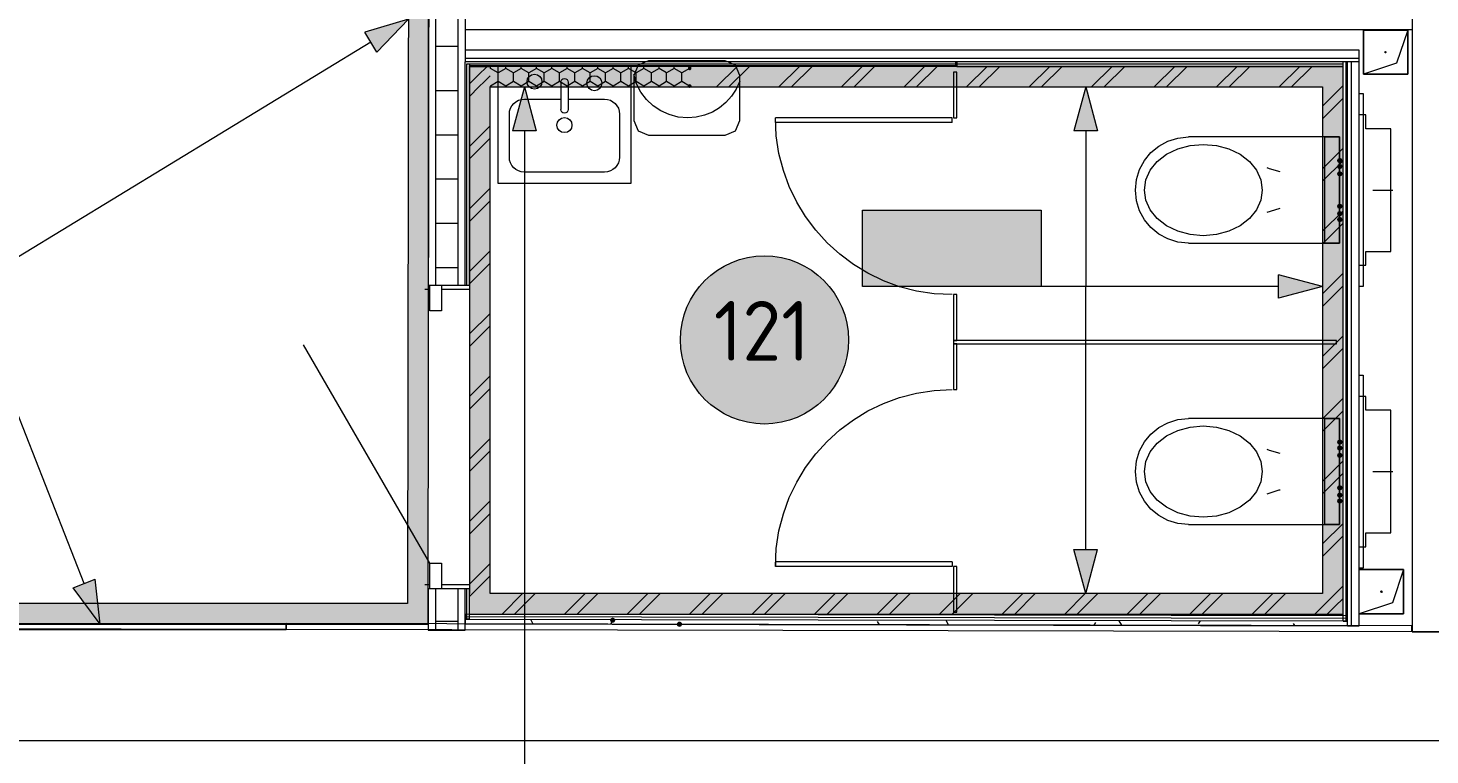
# Model space of a CAD drawing. Header units: millimetres. Extents: x -546 to 1681, y -650 to 1730.
# Drawn here: x 499.93 to 547.5, y 416.88 to 441.54 of the extents above; entities that cross this region are included whole.
import ezdxf

# ---------------------------------------------------------------- set-up
doc = ezdxf.new("R2010")
doc.units = ezdxf.units.MM

msp = doc.modelspace()

# ---------------------------------------------------------------- hatches: boundary and pattern name
at = {"true_color": 0xf1d696}
h = msp.add_hatch(color=41, dxfattribs=at)
h.dxf.hatch_style = 2
h.paths.add_polyline_path([(512.815, 422.014), (512.863, 460.423), (513.563, 460.416), (513.515, 422.014)])
at = {"true_color": 0x0077b0}
h = msp.add_hatch(color=144, dxfattribs=at)
h.dxf.hatch_style = 2
h.paths.add_polyline_path([(512.84, 441.838), (511.773, 440.72), (511.357, 441.403)])
at = {"true_color": 0xcccccc}
h = msp.add_hatch(color=254, dxfattribs=at)
h.dxf.hatch_style = 2
h.paths.add_polyline_path([(515.614, 440.241), (515.614, 439.541), (514.914, 440.241)])
h = msp.add_hatch(color=254, dxfattribs=at)
h.dxf.hatch_style = 2
h.paths.add_polyline_path([(515.614, 439.541), (514.914, 439.541), (514.914, 440.241)])
at = {"true_color": 0x96e196}
h = msp.add_hatch(color=81, dxfattribs=at)
h.dxf.hatch_style = 2
h.paths.add_polyline_path([(515.614, 439.541), (515.614, 440.241), (522.385, 440.241), (522.385, 439.541)])
h = msp.add_hatch(color=7)
h.dxf.hatch_style = 2
h.paths.add_polyline_path([(522.356, 440.112), (522.405, 440.109), (522.443, 440.141), (522.446, 440.191), (522.414, 440.229), (522.362, 440.233), (522.325, 440.201), (522.321, 440.151)])
at = {"true_color": 0xcccccc}
h = msp.add_hatch(color=254, dxfattribs=at)
h.dxf.hatch_style = 2
h.paths.add_polyline_path([(543.852, 440.241), (543.852, 439.541), (522.385, 439.541), (522.385, 440.241)])
h = msp.add_hatch(color=254, dxfattribs=at)
h.dxf.hatch_style = 2
h.paths.add_polyline_path([(543.852, 439.541), (543.852, 440.241), (544.552, 440.241)])
h = msp.add_hatch(color=254, dxfattribs=at)
h.dxf.hatch_style = 2
h.paths.add_polyline_path([(543.852, 439.541), (544.552, 440.241), (544.552, 439.541)])
h = msp.add_hatch(color=254, dxfattribs=at)
h.dxf.hatch_style = 2
h.paths.add_polyline_path([(515.614, 422.357), (514.914, 422.357), (514.914, 439.541), (515.614, 439.541)])
at = {"true_color": 0x0077b0}
h = msp.add_hatch(color=144, dxfattribs=at)
h.dxf.hatch_style = 2
h.paths.add_polyline_path([(516.774, 439.541), (517.174, 438.048), (516.374, 438.048)])
h = msp.add_hatch(color=7)
h.dxf.hatch_style = 2
h.paths.add_polyline_path([(522.431, 439.527), (522.45, 439.573), (522.431, 439.619), (522.385, 439.638), (522.339, 439.619), (522.318, 439.571), (522.337, 439.525), (522.383, 439.507)])
h = msp.add_hatch(color=144, dxfattribs=at)
h.dxf.hatch_style = 2
h.paths.add_polyline_path([(535.823, 439.541), (536.223, 438.048), (535.423, 438.048)])
at = {"true_color": 0xcccccc}
h = msp.add_hatch(color=254, dxfattribs=at)
h.dxf.hatch_style = 2
h.paths.add_polyline_path([(543.852, 439.541), (544.552, 439.541), (544.552, 422.357), (543.852, 422.357)])
h = msp.add_hatch(color=7)
h.dxf.hatch_style = 2
h.paths.add_polyline_path([(544.447, 436.954), (544.51, 436.981), (544.537, 437.044), (544.51, 437.108), (544.447, 437.134), (544.437, 437.134), (544.373, 437.108), (544.347, 437.044), (544.373, 436.981), (544.437, 436.954)])
h = msp.add_hatch(color=7)
h.dxf.hatch_style = 2
h.paths.add_polyline_path([(544.437, 436.934), (544.373, 436.908), (544.347, 436.844), (544.373, 436.781), (544.437, 436.754), (544.447, 436.754), (544.51, 436.781), (544.537, 436.844), (544.51, 436.908), (544.447, 436.934)])
h = msp.add_hatch(color=7)
h.dxf.hatch_style = 2
h.paths.add_polyline_path([(544.447, 436.504), (544.51, 436.531), (544.537, 436.594), (544.51, 436.658), (544.447, 436.684), (544.437, 436.684), (544.373, 436.658), (544.347, 436.594), (544.373, 436.531), (544.437, 436.504)])
at = {"true_color": 0xffffff}
h = msp.add_hatch(color=7, dxfattribs=at)
h.dxf.hatch_style = 2
h.paths.add_polyline_path([(528.245, 435.36), (534.305, 435.36), (534.305, 432.772), (528.245, 432.772)])
h = msp.add_hatch(color=7, dxfattribs=at)
h.dxf.hatch_style = 2
h.paths.add_polyline_path([(528.245, 435.36), (534.305, 435.36), (534.305, 432.772), (528.245, 432.772)])
h = msp.add_hatch(color=7, dxfattribs=at)
h.dxf.hatch_style = 2
h.paths.add_polyline_path([(528.245, 435.36), (534.305, 435.36), (534.305, 432.772), (528.245, 432.772)])
at = {"true_color": 0x0077b0}
h = msp.add_hatch(color=144, dxfattribs=at)
h.dxf.hatch_style = 2
h.paths.add_polyline_path([(528.546, 435.38), (529.556, 435.38), (529.63, 435.354), (529.655, 435.278), (529.655, 433.461), (529.63, 433.386), (529.556, 433.362), (529.48, 433.386), (529.454, 433.461), (529.454, 435.177), (528.647, 435.177), (528.647, 433.461), (528.622, 433.386), (528.546, 433.362), (528.469, 433.386), (528.444, 433.461), (528.444, 435.278), (528.469, 435.354)])
h = msp.add_hatch(color=144, dxfattribs=at)
h.dxf.hatch_style = 2
h.paths.add_polyline_path([(528.546, 435.38), (529.556, 435.38), (529.63, 435.354), (529.655, 435.278), (529.655, 433.461), (529.63, 433.386), (529.556, 433.362), (529.48, 433.386), (529.454, 433.461), (529.454, 435.177), (528.647, 435.177), (528.647, 433.461), (528.622, 433.386), (528.546, 433.362), (528.469, 433.386), (528.444, 433.461), (528.444, 435.278), (528.469, 435.354)])
h = msp.add_hatch(color=144, dxfattribs=at)
h.dxf.hatch_style = 2
h.paths.add_polyline_path([(528.546, 435.38), (529.556, 435.38), (529.63, 435.354), (529.655, 435.278), (529.655, 433.461), (529.63, 433.386), (529.556, 433.362), (529.48, 433.386), (529.454, 433.461), (529.454, 435.177), (528.647, 435.177), (528.647, 433.461), (528.622, 433.386), (528.546, 433.362), (528.469, 433.386), (528.444, 433.461), (528.444, 435.278), (528.469, 435.354)])
h = msp.add_hatch(color=144, dxfattribs=at)
h.dxf.hatch_style = 2
h.paths.add_polyline_path([(530.059, 433.461), (530.059, 435.278), (530.085, 435.354), (530.161, 435.38), (530.237, 435.354), (530.262, 435.278), (530.262, 434.572), (531.069, 434.572), (531.069, 435.278), (531.095, 435.354), (531.171, 435.38), (531.245, 435.354), (531.27, 435.278), (531.27, 433.461), (531.245, 433.386), (531.171, 433.362), (531.095, 433.386), (531.069, 433.461), (531.069, 434.37), (530.262, 434.37), (530.262, 433.461), (530.237, 433.386), (530.161, 433.362), (530.085, 433.386)])
h = msp.add_hatch(color=144, dxfattribs=at)
h.dxf.hatch_style = 2
h.paths.add_polyline_path([(530.059, 433.461), (530.059, 435.278), (530.085, 435.354), (530.161, 435.38), (530.237, 435.354), (530.262, 435.278), (530.262, 434.572), (531.069, 434.572), (531.069, 435.278), (531.095, 435.354), (531.171, 435.38), (531.245, 435.354), (531.27, 435.278), (531.27, 433.461), (531.245, 433.386), (531.171, 433.362), (531.095, 433.386), (531.069, 433.461), (531.069, 434.37), (530.262, 434.37), (530.262, 433.461), (530.237, 433.386), (530.161, 433.362), (530.085, 433.386)])
h = msp.add_hatch(color=144, dxfattribs=at)
h.dxf.hatch_style = 2
h.paths.add_polyline_path([(530.059, 433.461), (530.059, 435.278), (530.085, 435.354), (530.161, 435.38), (530.237, 435.354), (530.262, 435.278), (530.262, 434.572), (531.069, 434.572), (531.069, 435.278), (531.095, 435.354), (531.171, 435.38), (531.245, 435.354), (531.27, 435.278), (531.27, 433.461), (531.245, 433.386), (531.171, 433.362), (531.095, 433.386), (531.069, 433.461), (531.069, 434.37), (530.262, 434.37), (530.262, 433.461), (530.237, 433.386), (530.161, 433.362), (530.085, 433.386)])
h = msp.add_hatch(color=144, dxfattribs=at)
h.dxf.hatch_style = 2
h.paths.add_polyline_path([(533.595, 435.38), (533.695, 435.371), (533.788, 435.344), (533.874, 435.298), (533.95, 435.233), (534.015, 435.155), (534.062, 435.07), (534.09, 434.976), (534.099, 434.874), (534.076, 434.73), (534.007, 434.584), (533.372, 433.563), (533.998, 433.563), (534.074, 433.537), (534.099, 433.461), (534.074, 433.386), (533.998, 433.362), (533.191, 433.362), (533.115, 433.386), (533.09, 433.461), (533.106, 433.52), (533.846, 434.708), (533.884, 434.79), (533.897, 434.874), (533.875, 434.991), (533.809, 435.089), (533.711, 435.155), (533.595, 435.177), (533.51, 435.161), (533.429, 435.113), (533.352, 435.034), (533.279, 434.922), (533.242, 434.887), (533.191, 434.874), (533.115, 434.9), (533.09, 434.976), (533.098, 435.016), (533.2, 435.175), (533.316, 435.289), (533.448, 435.357)])
h = msp.add_hatch(color=144, dxfattribs=at)
h.dxf.hatch_style = 2
h.paths.add_polyline_path([(533.595, 435.38), (533.695, 435.371), (533.788, 435.344), (533.874, 435.298), (533.95, 435.233), (534.015, 435.155), (534.062, 435.07), (534.09, 434.976), (534.099, 434.874), (534.076, 434.73), (534.007, 434.584), (533.372, 433.563), (533.998, 433.563), (534.074, 433.537), (534.099, 433.461), (534.074, 433.386), (533.998, 433.362), (533.191, 433.362), (533.115, 433.386), (533.09, 433.461), (533.106, 433.52), (533.846, 434.708), (533.884, 434.79), (533.897, 434.874), (533.875, 434.991), (533.809, 435.089), (533.711, 435.155), (533.595, 435.177), (533.51, 435.161), (533.429, 435.113), (533.352, 435.034), (533.279, 434.922), (533.242, 434.887), (533.191, 434.874), (533.115, 434.9), (533.09, 434.976), (533.098, 435.016), (533.2, 435.175), (533.316, 435.289), (533.448, 435.357)])
h = msp.add_hatch(color=144, dxfattribs=at)
h.dxf.hatch_style = 2
h.paths.add_polyline_path([(533.595, 435.38), (533.695, 435.371), (533.788, 435.344), (533.874, 435.298), (533.95, 435.233), (534.015, 435.155), (534.062, 435.07), (534.09, 434.976), (534.099, 434.874), (534.076, 434.73), (534.007, 434.584), (533.372, 433.563), (533.998, 433.563), (534.074, 433.537), (534.099, 433.461), (534.074, 433.386), (533.998, 433.362), (533.191, 433.362), (533.115, 433.386), (533.09, 433.461), (533.106, 433.52), (533.846, 434.708), (533.884, 434.79), (533.897, 434.874), (533.875, 434.991), (533.809, 435.089), (533.711, 435.155), (533.595, 435.177), (533.51, 435.161), (533.429, 435.113), (533.352, 435.034), (533.279, 434.922), (533.242, 434.887), (533.191, 434.874), (533.115, 434.9), (533.09, 434.976), (533.098, 435.016), (533.2, 435.175), (533.316, 435.289), (533.448, 435.357)])
h = msp.add_hatch(color=7)
h.dxf.hatch_style = 2
h.paths.add_polyline_path([(544.437, 435.584), (544.373, 435.558), (544.347, 435.494), (544.373, 435.431), (544.437, 435.404), (544.447, 435.404), (544.51, 435.431), (544.537, 435.494), (544.51, 435.558), (544.447, 435.584)])
h = msp.add_hatch(color=7)
h.dxf.hatch_style = 2
h.paths.add_polyline_path([(544.447, 435.154), (544.51, 435.181), (544.537, 435.244), (544.51, 435.308), (544.447, 435.334), (544.437, 435.334), (544.373, 435.308), (544.347, 435.244), (544.373, 435.181), (544.437, 435.154)])
h = msp.add_hatch(color=7)
h.dxf.hatch_style = 2
h.paths.add_polyline_path([(544.437, 435.134), (544.373, 435.108), (544.347, 435.044), (544.373, 434.981), (544.437, 434.954), (544.447, 434.954), (544.51, 434.981), (544.537, 435.044), (544.51, 435.108), (544.447, 435.134)])
h = msp.add_hatch(color=144, dxfattribs=at)
h.dxf.hatch_style = 2
h.paths.add_polyline_path([(532.583, 433.864), (531.776, 433.864), (531.7, 433.89), (531.675, 433.966), (531.7, 434.042), (531.776, 434.067), (532.583, 434.067), (532.659, 434.042), (532.685, 433.966), (532.659, 433.89)])
h = msp.add_hatch(color=144, dxfattribs=at)
h.dxf.hatch_style = 2
h.paths.add_polyline_path([(532.583, 433.864), (531.776, 433.864), (531.7, 433.89), (531.675, 433.966), (531.7, 434.042), (531.776, 434.067), (532.583, 434.067), (532.659, 434.042), (532.685, 433.966), (532.659, 433.89)])
h = msp.add_hatch(color=144, dxfattribs=at)
h.dxf.hatch_style = 2
h.paths.add_polyline_path([(532.583, 433.864), (531.776, 433.864), (531.7, 433.89), (531.675, 433.966), (531.7, 434.042), (531.776, 434.067), (532.583, 434.067), (532.659, 434.042), (532.685, 433.966), (532.659, 433.89)])
at = {"true_color": 0xffffff}
h = msp.add_hatch(color=7, dxfattribs=at)
edge = h.paths.add_edge_path()
edge.add_arc((524.919, 430.959), 2.852, 0, 360)
at = {"true_color": 0x0077b0}
h = msp.add_hatch(color=144, dxfattribs=at)
h.dxf.hatch_style = 2
h.paths.add_polyline_path([(543.852, 432.772), (542.359, 432.372), (542.359, 433.172)])
h = msp.add_hatch(color=7)
h.dxf.hatch_style = 2
h.paths.add_polyline_path([(544.447, 427.404), (544.51, 427.431), (544.537, 427.494), (544.51, 427.558), (544.447, 427.584), (544.437, 427.584), (544.373, 427.558), (544.347, 427.494), (544.373, 427.431), (544.437, 427.404)])
h = msp.add_hatch(color=7)
h.dxf.hatch_style = 2
h.paths.add_polyline_path([(544.437, 427.384), (544.373, 427.358), (544.347, 427.294), (544.373, 427.231), (544.437, 427.204), (544.447, 427.204), (544.51, 427.231), (544.537, 427.294), (544.51, 427.358), (544.447, 427.384)])
h = msp.add_hatch(color=7)
h.dxf.hatch_style = 2
h.paths.add_polyline_path([(544.447, 426.954), (544.51, 426.981), (544.537, 427.044), (544.51, 427.108), (544.447, 427.134), (544.437, 427.134), (544.373, 427.108), (544.347, 427.044), (544.373, 426.981), (544.437, 426.954)])
h = msp.add_hatch(color=7)
h.dxf.hatch_style = 2
h.paths.add_polyline_path([(544.437, 426.034), (544.373, 426.008), (544.347, 425.944), (544.373, 425.881), (544.437, 425.854), (544.447, 425.854), (544.51, 425.881), (544.537, 425.944), (544.51, 426.008), (544.447, 426.034)])
h = msp.add_hatch(color=7)
h.dxf.hatch_style = 2
h.paths.add_polyline_path([(544.447, 425.604), (544.51, 425.631), (544.537, 425.694), (544.51, 425.758), (544.447, 425.784), (544.437, 425.784), (544.373, 425.758), (544.347, 425.694), (544.373, 425.631), (544.437, 425.604)])
h = msp.add_hatch(color=7)
h.dxf.hatch_style = 2
h.paths.add_polyline_path([(544.437, 425.584), (544.373, 425.558), (544.347, 425.494), (544.373, 425.431), (544.437, 425.404), (544.447, 425.404), (544.51, 425.431), (544.537, 425.494), (544.51, 425.558), (544.447, 425.584)])
h = msp.add_hatch(color=144, dxfattribs=at)
h.dxf.hatch_style = 2
h.paths.add_polyline_path([(535.823, 422.357), (535.423, 423.85), (536.223, 423.85)])
h = msp.add_hatch(color=144, dxfattribs=at)
h.dxf.hatch_style = 2
h.paths.add_polyline_path([(502.381, 421.314), (501.462, 422.556), (502.207, 422.849)])
at = {"true_color": 0xf1d696}
h = msp.add_hatch(color=41, dxfattribs=at)
h.dxf.hatch_style = 2
h.paths.add_polyline_path([(512.815, 422.014), (512.814, 421.314), (467.664, 421.314), (467.664, 422.014)])
h = msp.add_hatch(color=41, dxfattribs=at)
h.dxf.hatch_style = 2
h.paths.add_polyline_path([(512.814, 421.314), (512.815, 422.014), (513.513, 421.315)])
h = msp.add_hatch(color=41, dxfattribs=at)
h.dxf.hatch_style = 2
h.paths.add_polyline_path([(513.515, 422.014), (513.514, 421.314), (512.815, 422.014)])
at = {"true_color": 0xcccccc}
h = msp.add_hatch(color=254, dxfattribs=at)
h.dxf.hatch_style = 2
h.paths.add_polyline_path([(514.914, 422.357), (515.614, 422.357), (514.914, 421.658)])
h = msp.add_hatch(color=254, dxfattribs=at)
h.dxf.hatch_style = 2
h.paths.add_polyline_path([(515.614, 422.357), (515.614, 421.658), (514.914, 421.658)])
h = msp.add_hatch(color=254, dxfattribs=at)
h.dxf.hatch_style = 2
h.paths.add_polyline_path([(543.852, 422.357), (543.852, 421.658), (515.614, 421.658), (515.614, 422.357)])
h = msp.add_hatch(color=254, dxfattribs=at)
h.dxf.hatch_style = 2
h.paths.add_polyline_path([(543.852, 422.357), (544.552, 422.357), (544.552, 421.658)])
h = msp.add_hatch(color=254, dxfattribs=at)
h.dxf.hatch_style = 2
h.paths.add_polyline_path([(543.852, 421.658), (543.852, 422.357), (544.552, 421.658)])
h = msp.add_hatch(color=7)
h.dxf.hatch_style = 2
h.paths.add_polyline_path([(519.771, 421.542), (519.707, 421.516), (519.681, 421.452), (519.707, 421.389), (519.771, 421.362), (519.834, 421.389), (519.861, 421.452), (519.834, 421.516)])
h = msp.add_hatch(color=7)
h.dxf.hatch_style = 2
h.paths.add_polyline_path([(522.039, 421.406), (521.975, 421.38), (521.949, 421.316), (521.975, 421.253), (522.039, 421.226), (522.102, 421.253), (522.129, 421.316), (522.102, 421.38)])
h = msp.add_hatch(color=7)
h.dxf.hatch_style = 2
h.paths.add_polyline_path([(522.124, 421.288), (522.119, 421.357), (522.067, 421.402), (521.999, 421.397), (521.953, 421.345), (521.957, 421.273), (522.009, 421.228), (522.078, 421.233)])

# ---------------------------------------------------------------- linework, layer by layer
at = {"color": 7, "lineweight": 0}
for points in [[(546.902, 461.666), (546.902, 421.062)], [(513.515, 422.014), (513.564, 461.116)], [(512.863, 460.423), (512.815, 422.014)], [(513.514, 450.966), (513.514, 432.816)], [(513.764, 450.966), (513.764, 432.816)], [(514.514, 450.966), (514.514, 432.816)], [(514.764, 441.981), (514.764, 440.391)], [(514.764, 441.491), (546.902, 441.491)], [(545.246, 439.97), (545.246, 441.47)], [(545.246, 441.47), (546.746, 441.47)], [(546.746, 441.47), (545.246, 441.47)], [(545.246, 441.47), (545.246, 439.97)], [(546.746, 441.47), (546.371, 440.345)], [(546.746, 441.47), (546.746, 439.97)], [(546.746, 439.97), (546.746, 441.47)], [(513.764, 440.921), (514.514, 440.921)], [(545.102, 440.791), (514.764, 440.791)], [(514.764, 440.521), (545.102, 440.521)], [(545.102, 421.266), (545.102, 440.791)], [(545.971, 440.72), (545.996, 440.745), (546.021, 440.72)], [(545.971, 440.72), (545.984, 440.741)], [(546.021, 440.72), (545.996, 440.695), (545.971, 440.72)], [(546.021, 440.713), (545.996, 440.695), (545.984, 440.698)], [(545.996, 440.745), (546.021, 440.726)], [(514.764, 432.816), (514.764, 440.391)], [(545.102, 440.391), (514.764, 440.391)], [(514.824, 432.816), (514.824, 440.331)], [(514.824, 440.331), (531.414, 440.331)], [(514.914, 440.331), (514.914, 440.271)], [(514.914, 432.816), (514.914, 440.271)], [(514.914, 440.271), (531.414, 440.271)], [(514.914, 440.241), (515.614, 440.241)], [(514.914, 440.241), (514.914, 422.357)], [(515.211, 439.944), (515.508, 440.241)], [(522.385, 440.241), (515.614, 440.241)], [(515.628, 440.171), (515.614, 440.163)], [(515.628, 440.171), (515.628, 440.241)], [(515.888, 440.021), (515.628, 440.171)], [(515.885, 436.271), (515.885, 440.271)], [(515.885, 440.271), (520.385, 440.271)], [(515.885, 436.271), (515.885, 440.271)], [(515.885, 440.271), (520.385, 440.271)], [(516.147, 440.171), (515.888, 440.021)], [(515.888, 439.721), (515.888, 440.021)], [(516.147, 440.171), (516.147, 440.241)], [(516.407, 440.021), (516.147, 440.171)], [(516.667, 440.171), (516.407, 440.021)], [(516.407, 439.721), (516.407, 440.021)], [(516.667, 440.171), (516.667, 440.241)], [(516.927, 440.021), (516.667, 440.171)], [(517.187, 440.171), (516.927, 440.021)], [(516.927, 439.721), (516.927, 440.021)], [(517.187, 440.171), (517.187, 440.241)], [(517.446, 440.021), (517.187, 440.171)], [(517.706, 440.171), (517.446, 440.021)], [(517.446, 439.721), (517.446, 440.021)], [(517.706, 440.171), (517.706, 440.241)], [(517.966, 440.021), (517.706, 440.171)], [(518.226, 440.171), (517.966, 440.021)], [(517.966, 439.721), (517.966, 440.021)], [(518.226, 440.171), (518.226, 440.241)], [(518.486, 440.021), (518.226, 440.171)], [(518.746, 440.171), (518.486, 440.021)], [(518.486, 439.721), (518.486, 440.021)], [(518.746, 440.171), (518.746, 440.241)], [(519.005, 440.021), (518.746, 440.171)], [(519.265, 440.171), (519.005, 440.021)], [(519.005, 439.721), (519.005, 440.021)], [(519.265, 440.171), (519.265, 440.241)], [(519.525, 440.021), (519.265, 440.171)], [(519.785, 440.171), (519.525, 440.021)], [(519.525, 439.721), (519.525, 440.021)], [(519.785, 440.171), (519.785, 440.241)], [(520.045, 440.021), (519.785, 440.171)], [(520.304, 440.171), (520.045, 440.021)], [(520.045, 439.721), (520.045, 440.021)], [(520.304, 440.171), (520.304, 440.241)], [(520.564, 440.021), (520.304, 440.171)], [(520.385, 440.271), (520.385, 436.271)], [(520.385, 440.271), (520.385, 436.271)], [(520.824, 440.171), (520.564, 440.021)], [(520.564, 439.721), (520.564, 440.021)], [(520.824, 440.171), (520.824, 440.241)], [(521.084, 440.021), (520.824, 440.171)], [(521.344, 440.171), (521.084, 440.021)], [(521.084, 439.721), (521.084, 440.021)], [(521.344, 440.171), (521.344, 440.241)], [(521.603, 440.021), (521.344, 440.171)], [(521.863, 440.171), (521.603, 440.021)], [(521.603, 439.721), (521.603, 440.021)], [(521.863, 440.171), (521.863, 440.241)], [(522.123, 440.021), (521.863, 440.171)], [(522.383, 440.171), (522.123, 440.021)], [(522.123, 439.721), (522.123, 440.021)], [(543.852, 440.241), (522.385, 440.241)], [(523.293, 439.541), (523.993, 440.241)], [(523.717, 439.541), (524.417, 440.241)], [(525.414, 439.541), (526.114, 440.241)], [(525.838, 439.541), (526.538, 440.241)], [(527.535, 439.541), (528.235, 440.241)], [(527.96, 439.541), (528.66, 440.241)], [(529.657, 439.541), (530.357, 440.241)], [(530.081, 439.541), (530.781, 440.241)], [(531.332, 440.046), (531.332, 438.496)], [(531.452, 440.046), (531.332, 440.046)], [(531.414, 440.271), (531.414, 440.391)], [(531.452, 440.391), (531.452, 440.241)], [(531.452, 440.331), (544.552, 440.331)], [(531.452, 440.241), (544.552, 440.241)], [(531.452, 438.496), (531.452, 440.046)], [(531.778, 439.541), (532.478, 440.241)], [(532.202, 439.541), (532.902, 440.241)], [(533.899, 439.541), (534.599, 440.241)], [(534.324, 439.541), (535.024, 440.241)], [(536.021, 439.541), (536.721, 440.241)], [(536.445, 439.541), (537.145, 440.241)], [(538.142, 439.541), (538.842, 440.241)], [(538.566, 439.541), (539.266, 440.241)], [(540.263, 439.541), (540.963, 440.241)], [(540.688, 439.541), (541.388, 440.241)], [(542.385, 439.541), (543.085, 440.241)], [(542.809, 439.541), (543.509, 440.241)], [(544.552, 440.241), (543.852, 440.241)], [(544.552, 421.417), (544.552, 440.391)], [(544.552, 422.357), (544.552, 440.241)], [(544.642, 440.391), (544.642, 421.417)], [(544.702, 421.266), (544.702, 440.391)], [(544.832, 440.391), (544.832, 421.266)], [(546.371, 440.345), (545.246, 439.97)], [(514.914, 439.648), (515.211, 439.944)], [(514.914, 439.223), (515.232, 439.541)], [(515.232, 439.541), (515.423, 439.732)], [(515.423, 439.732), (515.614, 439.923)], [(515.628, 439.571), (515.614, 439.579)], [(515.614, 422.357), (515.614, 439.541)], [(515.614, 439.541), (522.385, 439.541)], [(515.888, 439.721), (515.628, 439.571)], [(515.628, 439.541), (515.628, 439.571)], [(516.147, 439.571), (515.888, 439.721)], [(516.407, 439.721), (516.147, 439.571)], [(516.147, 439.541), (516.147, 439.571)], [(516.667, 439.571), (516.407, 439.721)], [(516.927, 439.721), (516.667, 439.571)], [(516.667, 439.541), (516.667, 439.571)], [(516.865, 439.72), (516.885, 439.82), (516.939, 439.9), (517.02, 439.955), (517.119, 439.974), (517.218, 439.955), (517.298, 439.9), (517.353, 439.82), (517.373, 439.72)], [(517.373, 439.72), (517.353, 439.622), (517.298, 439.541), (517.218, 439.486), (517.119, 439.466), (517.02, 439.486), (516.939, 439.541), (516.885, 439.622), (516.865, 439.72)], [(517.187, 439.571), (516.927, 439.721)], [(517.446, 439.721), (517.187, 439.571)], [(517.187, 439.541), (517.187, 439.571)], [(517.706, 439.571), (517.446, 439.721)], [(517.966, 439.721), (517.706, 439.571)], [(517.706, 439.541), (517.706, 439.571)], [(518.226, 439.571), (517.966, 439.721)], [(518.008, 439.699), (518.018, 439.749), (518.045, 439.789), (518.085, 439.816), (518.135, 439.826), (518.184, 439.816), (518.225, 439.789), (518.252, 439.749), (518.262, 439.699)], [(518.008, 439.699), (518.008, 438.779)], [(518.486, 439.721), (518.226, 439.571)], [(518.226, 439.541), (518.226, 439.571)], [(518.262, 439.699), (518.262, 438.779)], [(518.746, 439.571), (518.486, 439.721)], [(519.005, 439.721), (518.746, 439.571)], [(518.746, 439.541), (518.746, 439.571)], [(518.897, 439.669), (518.917, 439.768), (518.971, 439.849), (519.052, 439.903), (519.151, 439.923), (519.25, 439.903), (519.33, 439.849), (519.385, 439.768), (519.405, 439.669)], [(519.405, 439.669), (519.385, 439.57), (519.33, 439.49), (519.25, 439.435), (519.151, 439.415), (519.052, 439.435), (518.971, 439.49), (518.917, 439.57), (518.897, 439.669)], [(519.265, 439.571), (519.005, 439.721)], [(519.525, 439.721), (519.265, 439.571)], [(519.265, 439.541), (519.265, 439.571)], [(519.785, 439.571), (519.525, 439.721)], [(520.045, 439.721), (519.785, 439.571)], [(519.785, 439.541), (519.785, 439.571)], [(520.304, 439.571), (520.045, 439.721)], [(520.564, 439.721), (520.304, 439.571)], [(520.304, 439.541), (520.304, 439.571)], [(520.824, 439.571), (520.564, 439.721)], [(521.084, 439.721), (520.824, 439.571)], [(520.824, 439.541), (520.824, 439.571)], [(521.344, 439.571), (521.084, 439.721)], [(521.603, 439.721), (521.344, 439.571)], [(521.344, 439.541), (521.344, 439.571)], [(521.863, 439.571), (521.603, 439.721)], [(522.123, 439.721), (521.863, 439.571)], [(521.863, 439.541), (521.863, 439.571)], [(522.383, 439.571), (522.123, 439.721)], [(522.385, 439.541), (543.852, 439.541)], [(543.852, 438.887), (544.506, 439.541)], [(543.852, 439.541), (543.852, 422.357)], [(544.506, 439.541), (544.552, 439.587)], [(546.746, 439.97), (545.246, 439.97)], [(545.246, 439.97), (546.746, 439.97)], [(513.764, 439.421), (514.514, 439.421)], [(516.266, 438.62), (516.276, 438.723), (516.306, 438.818), (516.352, 438.904), (516.414, 438.979), (516.49, 439.042), (516.576, 439.088), (516.671, 439.118), (516.774, 439.128)], [(516.774, 439.128), (518.008, 439.128)], [(518.262, 439.128), (519.496, 439.128)], [(519.496, 439.128), (519.598, 439.118), (519.694, 439.088), (519.78, 439.042), (519.855, 438.979), (519.917, 438.904), (519.964, 438.818), (519.993, 438.723), (520.004, 438.62)], [(543.852, 438.463), (544.552, 439.163)], [(545.102, 439.319), (545.237, 439.319)], [(545.237, 439.319), (545.237, 432.769)], [(516.266, 437.16), (516.266, 438.62)], [(518.262, 438.779), (518.252, 438.73), (518.225, 438.69), (518.184, 438.662), (518.135, 438.652), (518.085, 438.662), (518.045, 438.69), (518.018, 438.73), (518.008, 438.779)], [(520.004, 438.62), (520.004, 437.16)], [(545.327, 438.594), (545.102, 438.594)], [(545.327, 438.124), (545.327, 438.594)], [(514.914, 437.526), (515.614, 438.226)], [(517.881, 438.247), (517.901, 438.347), (517.955, 438.427), (518.036, 438.482), (518.135, 438.501), (518.234, 438.482), (518.314, 438.427), (518.369, 438.347), (518.389, 438.247)], [(518.389, 438.247), (518.369, 438.149), (518.314, 438.068), (518.234, 438.013), (518.135, 437.993), (518.036, 438.013), (517.955, 438.068), (517.901, 438.149), (517.881, 438.247)], [(531.292, 432.496), (530.678, 432.527), (530.083, 432.618), (529.508, 432.766), (528.957, 432.968), (528.432, 433.221), (527.937, 433.521), (527.476, 433.866), (527.049, 434.254), (526.662, 434.68), (526.317, 435.142), (526.016, 435.636), (525.763, 436.161), (525.562, 436.712), (525.414, 437.287), (525.323, 437.883), (525.292, 438.496)], [(525.292, 438.336), (525.292, 438.496)], [(531.292, 438.496), (525.292, 438.496)], [(531.292, 438.336), (525.292, 438.336)], [(531.292, 438.336), (531.292, 438.496)], [(531.332, 438.496), (531.452, 438.496)], [(546.177, 438.124), (545.327, 438.124)], [(546.177, 433.964), (546.177, 438.124)], [(513.764, 437.921), (514.514, 437.921)], [(514.914, 437.102), (515.614, 437.802)], [(539.306, 434.244), (538.943, 434.281), (538.605, 434.386), (538.299, 434.552), (538.033, 434.772), (537.813, 435.038), (537.647, 435.344), (537.542, 435.682), (537.506, 436.044), (537.542, 436.407), (537.647, 436.745), (537.813, 437.051), (538.033, 437.317), (538.299, 437.537), (538.605, 437.703), (538.943, 437.808), (539.306, 437.844)], [(544.437, 437.844), (539.306, 437.844)], [(543.937, 434.244), (543.937, 437.844)], [(543.937, 437.844), (544.437, 437.844)], [(544.437, 434.244), (544.437, 437.844)], [(544.437, 437.844), (544.437, 434.244)], [(516.774, 436.652), (516.671, 436.663), (516.576, 436.692), (516.49, 436.739), (516.414, 436.801), (516.352, 436.876), (516.306, 436.963), (516.276, 437.058), (516.266, 437.16)], [(520.004, 437.16), (519.993, 437.058), (519.964, 436.963), (519.917, 436.876), (519.855, 436.801), (519.78, 436.739), (519.694, 436.692), (519.598, 436.663), (519.496, 436.652)], [(538.249, 437.01), (538.565, 437.256)], [(538.565, 437.256), (538.944, 437.44)], [(538.944, 437.44), (539.367, 437.555)], [(539.367, 437.555), (539.812, 437.594)], [(539.812, 437.594), (540.257, 437.555)], [(540.257, 437.555), (540.68, 437.44)], [(540.68, 437.44), (541.059, 437.256)], [(541.059, 437.256), (541.376, 437.01)], [(543.852, 436.766), (544.552, 437.466)], [(537.862, 436.389), (538.01, 436.716)], [(538.01, 436.716), (538.249, 437.01)], [(541.376, 437.01), (541.614, 436.716)], [(541.614, 436.716), (541.762, 436.389)], [(542.061, 436.761), (541.975, 436.794)], [(542.415, 436.661), (542.061, 436.761)], [(543.852, 436.341), (544.552, 437.041)], [(544.447, 436.844), (544.447, 437.044)], [(544.447, 436.844), (544.447, 437.044)], [(513.764, 436.421), (514.514, 436.421)], [(520.385, 436.271), (515.885, 436.271)], [(520.385, 436.271), (515.885, 436.271)], [(519.496, 436.652), (516.774, 436.652)], [(537.812, 436.044), (537.862, 436.389)], [(541.762, 436.389), (541.812, 436.044)], [(544.447, 435.494), (544.447, 436.594)], [(544.447, 436.575), (544.447, 436.594)], [(514.914, 435.405), (515.614, 436.105)], [(537.862, 435.699), (537.812, 436.044)], [(541.812, 436.044), (541.762, 435.699)], [(545.56, 436.044), (546.24, 436.044)], [(514.914, 434.981), (515.614, 435.681)], [(538.01, 435.371), (537.862, 435.699)], [(538.249, 435.077), (538.01, 435.371)], [(541.614, 435.371), (541.376, 435.077)], [(541.762, 435.699), (541.614, 435.371)], [(541.975, 435.294), (542.389, 435.421)], [(542.389, 435.421), (542.415, 435.427)], [(543.852, 434.644), (544.552, 435.344)], [(544.447, 435.494), (544.447, 435.513)], [(544.447, 435.044), (544.447, 435.244)], [(544.447, 435.044), (544.447, 435.244)], [(513.764, 434.921), (514.514, 434.921)], [(538.565, 434.832), (538.249, 435.077)], [(538.944, 434.647), (538.565, 434.832)], [(541.059, 434.832), (540.68, 434.647)], [(541.376, 435.077), (541.059, 434.832)], [(543.852, 434.22), (544.552, 434.92)], [(539.367, 434.533), (538.944, 434.647)], [(539.812, 434.494), (539.367, 434.533)], [(540.257, 434.533), (539.812, 434.494)], [(540.68, 434.647), (540.257, 434.533)], [(514.914, 433.284), (515.614, 433.984)], [(539.306, 434.244), (544.437, 434.244)], [(544.437, 434.244), (543.937, 434.244)], [(545.327, 433.964), (546.177, 433.964)], [(545.327, 433.494), (545.327, 433.964)], [(513.764, 433.421), (514.514, 433.421)], [(514.914, 432.859), (515.614, 433.559)], [(522.067, 430.959), (522.082, 431.251), (522.125, 431.534), (522.195, 431.807), (522.291, 432.07), (522.411, 432.319), (522.554, 432.554), (522.718, 432.774), (522.902, 432.976), (523.105, 433.16), (523.324, 433.324), (523.559, 433.467), (523.809, 433.587), (524.071, 433.683), (524.344, 433.753), (524.627, 433.797), (524.919, 433.811), (525.21, 433.797), (525.494, 433.753), (525.767, 433.683), (526.029, 433.587), (526.278, 433.467), (526.513, 433.324), (526.733, 433.16), (526.935, 432.976), (527.12, 432.774), (527.284, 432.554), (527.427, 432.319), (527.547, 432.07), (527.643, 431.807), (527.713, 431.534), (527.756, 431.251), (527.771, 430.959)], [(545.102, 433.494), (545.327, 433.494)], [(543.852, 432.523), (544.552, 433.223)], [(513.564, 432.666), (513.394, 432.666)], [(513.514, 432.816), (513.564, 432.816)], [(513.564, 431.946), (513.564, 432.816)], [(513.564, 432.816), (513.964, 432.816)], [(513.964, 432.816), (514.914, 432.816)], [(513.964, 432.816), (513.964, 431.946)], [(514.914, 432.666), (513.964, 432.666)], [(514.914, 432.816), (514.914, 432.666)], [(531.332, 432.496), (531.332, 430.946)], [(531.452, 432.496), (531.332, 432.496)], [(531.452, 430.946), (531.452, 432.496)], [(543.852, 432.099), (544.552, 432.799)], [(545.237, 432.769), (545.102, 432.769)], [(513.964, 431.946), (513.564, 431.946)], [(514.914, 431.162), (515.614, 431.862)], [(514.914, 430.738), (515.614, 431.438)], [(543.852, 430.402), (544.552, 431.102)], [(513.564, 423.386), (509.284, 430.799)], [(527.771, 430.959), (527.756, 430.668), (527.713, 430.385), (527.643, 430.111), (527.547, 429.849), (527.427, 429.6), (527.284, 429.365), (527.12, 429.145), (526.935, 428.943), (526.733, 428.759), (526.513, 428.595), (526.278, 428.452), (526.029, 428.332), (525.767, 428.236), (525.494, 428.165), (525.21, 428.122), (524.919, 428.107), (524.627, 428.122), (524.344, 428.165), (524.071, 428.236), (523.809, 428.332), (523.559, 428.452), (523.324, 428.595), (523.105, 428.759), (522.902, 428.943), (522.718, 429.145), (522.554, 429.365), (522.411, 429.6), (522.291, 429.849), (522.195, 430.111), (522.125, 430.385), (522.082, 430.668), (522.067, 430.959)], [(531.332, 430.946), (531.452, 430.946)], [(544.332, 430.946), (531.332, 430.946)], [(531.332, 430.946), (531.332, 430.826)], [(531.332, 430.826), (531.332, 429.276)], [(531.452, 430.826), (531.332, 430.826)], [(531.332, 430.826), (544.332, 430.826)], [(531.452, 429.276), (531.452, 430.826)], [(543.852, 429.977), (544.552, 430.677)], [(544.332, 430.826), (544.332, 430.946)], [(514.914, 429.041), (515.614, 429.741)], [(545.102, 429.769), (545.237, 429.769)], [(545.237, 429.769), (545.237, 423.219)], [(514.914, 428.617), (515.614, 429.317)], [(525.292, 423.276), (525.323, 423.89), (525.414, 424.486), (525.562, 425.061), (525.763, 425.612), (526.016, 426.137), (526.317, 426.631), (526.662, 427.093), (527.049, 427.519), (527.476, 427.906), (527.937, 428.252), (528.432, 428.552), (528.957, 428.805), (529.508, 429.007), (530.083, 429.155), (530.678, 429.245), (531.292, 429.276)], [(531.332, 429.276), (531.452, 429.276)], [(543.852, 428.28), (544.552, 428.98)], [(545.327, 429.044), (545.102, 429.044)], [(545.327, 428.574), (545.327, 429.044)], [(539.306, 424.694), (538.943, 424.731), (538.605, 424.836), (538.299, 425.002), (538.033, 425.222), (537.813, 425.488), (537.647, 425.794), (537.542, 426.132), (537.506, 426.494), (537.542, 426.857), (537.647, 427.195), (537.813, 427.501), (538.033, 427.767), (538.299, 427.987), (538.605, 428.153), (538.943, 428.258), (539.306, 428.294)], [(544.437, 428.294), (539.306, 428.294)], [(543.852, 427.856), (544.552, 428.556)], [(543.937, 424.694), (543.937, 428.294)], [(543.937, 428.294), (544.437, 428.294)], [(544.437, 424.694), (544.437, 428.294)], [(544.437, 428.294), (544.437, 424.694)], [(546.177, 428.574), (545.327, 428.574)], [(546.177, 424.414), (546.177, 428.574)], [(538.249, 427.46), (538.565, 427.706)], [(538.565, 427.706), (538.944, 427.89)], [(538.944, 427.89), (539.367, 428.005)], [(539.367, 428.005), (539.812, 428.044)], [(539.812, 428.044), (540.257, 428.005)], [(540.257, 428.005), (540.68, 427.89)], [(540.68, 427.89), (541.059, 427.706)], [(541.059, 427.706), (541.376, 427.46)], [(514.914, 426.92), (515.614, 427.62)], [(514.914, 426.495), (515.614, 427.195)], [(537.862, 426.839), (538.01, 427.166)], [(538.01, 427.166), (538.249, 427.46)], [(541.376, 427.46), (541.614, 427.166)], [(541.614, 427.166), (541.762, 426.839)], [(542.061, 427.211), (541.975, 427.244)], [(542.415, 427.111), (542.061, 427.211)], [(544.447, 427.294), (544.447, 427.494)], [(544.447, 427.294), (544.447, 427.494)], [(537.812, 426.494), (537.862, 426.839)], [(541.762, 426.839), (541.812, 426.494)], [(543.852, 426.159), (544.552, 426.859)], [(544.447, 425.944), (544.447, 427.044)], [(544.447, 427.025), (544.447, 427.044)], [(537.862, 426.149), (537.812, 426.494)], [(541.812, 426.494), (541.762, 426.149)], [(543.852, 425.735), (544.552, 426.435)], [(545.56, 426.494), (546.24, 426.494)], [(538.01, 425.821), (537.862, 426.149)], [(538.249, 425.527), (538.01, 425.821)], [(541.614, 425.821), (541.376, 425.527)], [(541.762, 426.149), (541.614, 425.821)], [(541.975, 425.744), (542.389, 425.871)], [(542.389, 425.871), (542.415, 425.877)], [(544.447, 425.944), (544.447, 425.963)], [(514.914, 424.798), (515.614, 425.498)], [(538.565, 425.282), (538.249, 425.527)], [(538.944, 425.097), (538.565, 425.282)], [(541.059, 425.282), (540.68, 425.097)], [(541.376, 425.527), (541.059, 425.282)], [(544.447, 425.494), (544.447, 425.694)], [(544.447, 425.494), (544.447, 425.694)], [(514.914, 424.374), (515.614, 425.074)], [(539.367, 424.983), (538.944, 425.097)], [(539.812, 424.944), (539.367, 424.983)], [(540.257, 424.983), (539.812, 424.944)], [(540.68, 425.097), (540.257, 424.983)], [(539.306, 424.694), (544.437, 424.694)], [(543.852, 424.038), (544.552, 424.738)], [(543.852, 423.614), (544.552, 424.314)], [(544.437, 424.694), (543.937, 424.694)], [(545.327, 424.414), (546.177, 424.414)], [(545.327, 423.944), (545.327, 424.414)], [(545.102, 423.944), (545.327, 423.944)], [(513.564, 422.516), (513.564, 423.386)], [(513.564, 423.386), (513.964, 423.386)], [(513.964, 423.386), (513.964, 422.516)], [(514.914, 422.677), (515.614, 423.377)], [(525.292, 423.436), (525.292, 423.276)], [(531.292, 423.436), (525.292, 423.436)], [(531.292, 423.436), (531.292, 423.276)], [(515.019, 422.357), (515.614, 422.953)], [(531.292, 423.276), (525.292, 423.276)], [(531.332, 423.276), (531.332, 421.726)], [(531.452, 423.276), (531.332, 423.276)], [(531.452, 421.726), (531.452, 423.276)], [(545.237, 423.219), (545.102, 423.219)], [(545.102, 423.171), (546.602, 423.171)], [(546.602, 423.171), (545.102, 423.171)], [(546.602, 423.171), (546.227, 422.046)], [(546.602, 423.171), (546.602, 421.671)], [(546.602, 421.671), (546.602, 423.171)], [(513.394, 422.666), (513.564, 422.666)], [(513.564, 422.516), (513.514, 422.516)], [(513.514, 422.516), (513.514, 421.114)], [(513.964, 422.516), (513.564, 422.516)], [(513.764, 422.516), (513.764, 421.114)], [(513.964, 422.666), (514.914, 422.666)], [(514.914, 422.516), (513.964, 422.516)], [(514.514, 422.516), (514.514, 421.114)], [(514.764, 421.5), (514.764, 422.516)], [(514.824, 421.5), (514.824, 422.516)], [(514.914, 422.666), (514.914, 422.516)], [(514.914, 421.5), (514.914, 422.516)], [(544.293, 422.357), (544.552, 422.616)], [(545.827, 422.421), (545.852, 422.446), (545.877, 422.421)], [(545.827, 422.421), (545.84, 422.443)], [(545.877, 422.421), (545.852, 422.396), (545.827, 422.421)], [(545.876, 422.415), (545.852, 422.396), (545.84, 422.4)], [(545.852, 422.446), (545.876, 422.428)], [(512.815, 422.014), (467.664, 422.014)], [(513.514, 421.314), (513.515, 422.014)], [(514.914, 422.253), (515.019, 422.357)], [(514.914, 421.657), (514.914, 422.357)], [(543.852, 422.357), (515.614, 422.357)], [(516.016, 421.657), (516.716, 422.357)], [(516.44, 421.657), (517.14, 422.357)], [(518.137, 421.657), (518.837, 422.357)], [(518.562, 421.657), (519.262, 422.357)], [(520.259, 421.657), (520.959, 422.357)], [(520.683, 421.657), (521.383, 422.357)], [(522.38, 421.657), (523.08, 422.357)], [(522.804, 421.657), (523.504, 422.357)], [(524.501, 421.657), (525.201, 422.357)], [(524.926, 421.657), (525.626, 422.357)], [(526.623, 421.657), (527.323, 422.357)], [(527.047, 421.657), (527.747, 422.357)], [(528.744, 421.657), (529.444, 422.357)], [(529.168, 421.657), (529.868, 422.357)], [(530.865, 421.657), (531.565, 422.357)], [(531.29, 421.657), (531.99, 422.357)], [(532.987, 421.657), (533.687, 422.357)], [(533.411, 421.657), (534.111, 422.357)], [(535.108, 421.657), (535.808, 422.357)], [(535.532, 421.657), (536.232, 422.357)], [(537.229, 421.657), (537.929, 422.357)], [(537.654, 421.657), (538.354, 422.357)], [(539.351, 421.657), (540.051, 422.357)], [(539.775, 421.657), (540.475, 422.357)], [(541.472, 421.657), (542.172, 422.357)], [(541.896, 421.657), (542.596, 422.357)], [(543.852, 421.916), (544.073, 422.137)], [(544.018, 421.657), (544.285, 421.925)], [(544.073, 422.137), (544.293, 422.357)], [(544.285, 421.925), (544.552, 422.192)], [(544.552, 421.657), (544.552, 422.357)], [(546.227, 422.046), (545.102, 421.671)], [(514.764, 421.658), (514.763, 421.328)], [(544.704, 421.507), (514.763, 421.568)], [(544.704, 421.417), (514.763, 421.478)], [(544.704, 421.597), (514.764, 421.658)], [(514.764, 421.114), (514.764, 421.5)], [(514.764, 421.5), (514.914, 421.5)], [(514.914, 421.657), (544.552, 421.657)], [(517.076, 421.323), (516.989, 421.473)], [(519.771, 421.452), (519.694, 421.318)], [(531.332, 421.726), (531.452, 421.726)], [(543.593, 421.657), (543.852, 421.916)], [(544.704, 421.267), (544.704, 421.597)], [(546.602, 421.671), (545.102, 421.671)], [(545.102, 421.671), (546.602, 421.671)], [(632.189, 420.889), (463.787, 421.231)], [(508.692, 421.34), (466.964, 421.314)], [(466.964, 421.314), (513.514, 421.314)], [(466.964, 421.114), (508.692, 421.14)], [(508.692, 421.14), (508.692, 421.34)], [(546.892, 421.262), (508.692, 421.34)], [(508.692, 421.34), (508.692, 421.14)], [(513.514, 421.114), (514.764, 421.114)], [(513.764, 421.421), (514.514, 421.421)], [(514.763, 421.328), (544.704, 421.267)], [(528.822, 421.299), (528.759, 421.407)], [(531.171, 421.294), (531.084, 421.445)], [(536.154, 421.379), (536.099, 421.284)], [(537.044, 421.282), (536.957, 421.433)], [(539.701, 421.427), (539.642, 421.324)], [(542.916, 421.271), (542.874, 421.344)], [(544.552, 421.417), (544.702, 421.417)], [(544.702, 421.266), (545.102, 421.266)], [(546.892, 421.062), (546.892, 421.262)], [(546.902, 421.062), (548.102, 421.062)], [(187.211, 417.371), (863.726, 417.371)]]:
    msp.add_lwpolyline(points, dxfattribs=at)
at = {"color": 144, "lineweight": 0, "true_color": 0x0077b0}
for points in [[(512.84, 441.838), (511.357, 441.403)], [(512.84, 441.838), (511.773, 440.72)], [(511.565, 441.062), (497.886, 432.736)], [(511.773, 440.72), (511.357, 441.403)], [(516.774, 439.541), (516.374, 438.048)], [(516.774, 439.541), (517.174, 438.048)], [(535.823, 439.541), (535.423, 438.048)], [(535.823, 439.541), (536.223, 438.048)], [(517.174, 438.048), (516.374, 438.048)], [(516.774, 438.048), (516.774, 398.251)], [(536.223, 438.048), (535.423, 438.048)], [(535.823, 438.048), (535.823, 432.772)], [(528.245, 435.36), (534.305, 435.36)], [(528.245, 432.772), (528.245, 435.36)], [(528.245, 435.36), (534.305, 435.36)], [(528.245, 432.772), (528.245, 435.36)], [(528.245, 435.36), (534.305, 435.36)], [(528.245, 432.772), (528.245, 435.36)], [(534.305, 435.36), (534.305, 432.772)], [(534.305, 435.36), (534.305, 432.772)], [(534.305, 435.36), (534.305, 432.772)], [(542.359, 432.372), (542.359, 433.172)], [(543.852, 432.772), (542.359, 433.172)], [(501.834, 422.703), (497.886, 432.736)], [(534.305, 432.772), (528.245, 432.772)], [(534.305, 432.772), (528.245, 432.772)], [(534.305, 432.772), (528.245, 432.772)], [(535.823, 432.772), (534.305, 432.772)], [(535.823, 432.772), (534.305, 432.772)], [(535.823, 432.772), (534.305, 432.772)], [(535.823, 423.85), (535.823, 432.772)], [(542.359, 432.772), (535.823, 432.772)], [(543.852, 432.772), (542.359, 432.372)], [(535.423, 423.85), (536.223, 423.85)], [(535.823, 422.357), (535.423, 423.85)], [(535.823, 422.357), (536.223, 423.85)], [(501.462, 422.556), (502.207, 422.849)], [(502.381, 421.314), (501.462, 422.556)], [(502.381, 421.314), (502.207, 422.849)]]:
    msp.add_lwpolyline(points, dxfattribs=at)
at = {"color": 253, "lineweight": 0, "true_color": 0x999999}
for points in [[(520.632, 440.285), (520.485, 439.932)], [(520.985, 440.432), (520.632, 440.285)], [(523.583, 440.432), (520.985, 440.432)], [(523.937, 440.285), (523.583, 440.432)], [(524.083, 439.932), (523.937, 440.285)], [(524.083, 439.74), (523.963, 439.472), (523.806, 439.231), (523.616, 439.018), (523.397, 438.837), (523.153, 438.692), (522.889, 438.584), (522.608, 438.517), (522.316, 438.494), (521.993, 438.522), (521.686, 438.603), (521.401, 438.732), (521.143, 438.906), (520.917, 439.119), (520.728, 439.369), (520.583, 439.65), (520.485, 439.959)], [(520.485, 439.932), (520.485, 438.403)], [(524.083, 438.403), (524.083, 439.932)], [(520.485, 438.403), (520.632, 438.05)], [(523.937, 438.05), (524.083, 438.403)], [(520.632, 438.05), (520.985, 437.903)], [(520.985, 437.903), (523.583, 437.903)], [(523.583, 437.903), (523.937, 438.05)]]:
    msp.add_lwpolyline(points, dxfattribs=at)

# ---------------------------------------------------------------- texts
at = {"color": 7, "insert": (523.202, 432.281), "char_height": 2.02685, "attachment_point": 1}
msp.add_mtext('{\\fGOSTCommon|b0|i0|c0;121}', dxfattribs=at)

doc.saveas('drawing.dxf')
